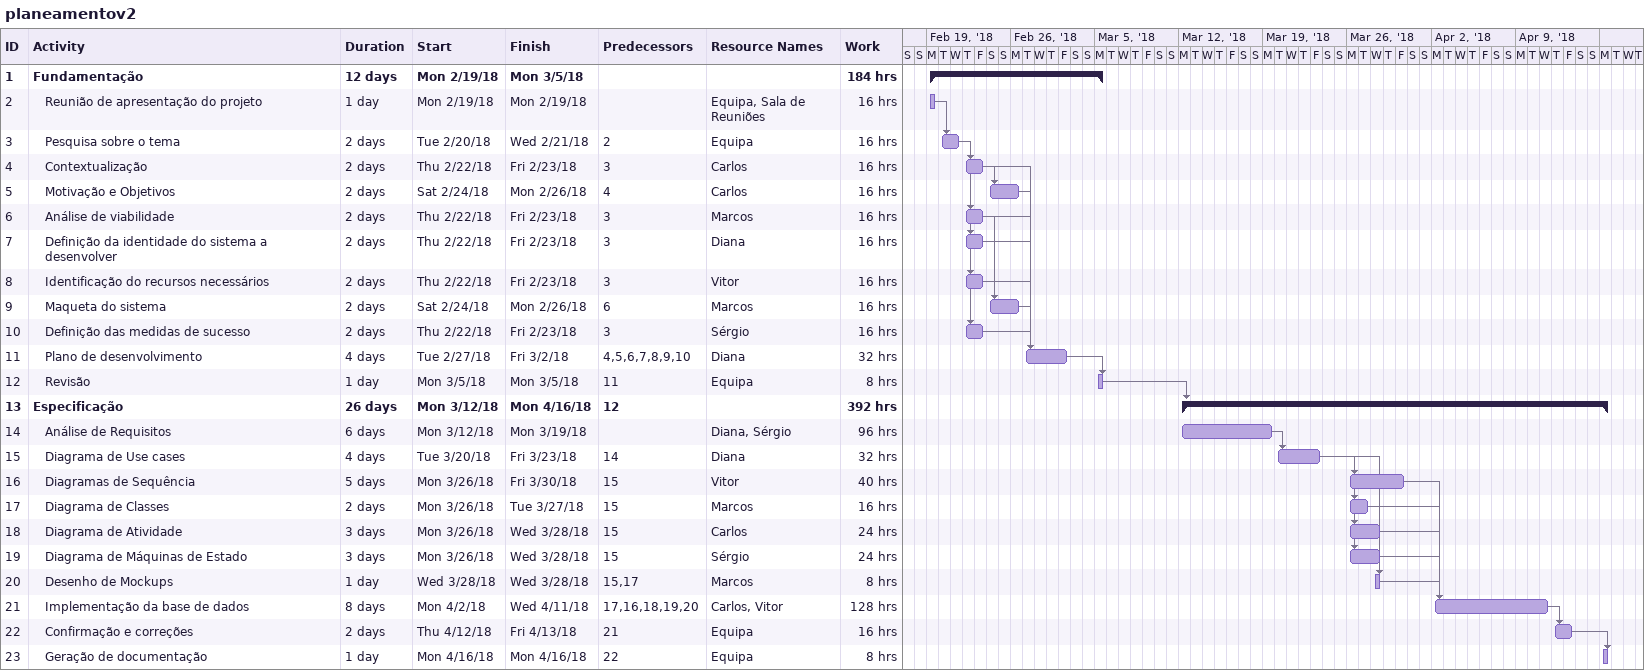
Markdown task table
planeamentov2

| ID | Level | Task | Duration | Start | Finish | Predecessors | Resources | Work (h) |
|---|---|---|---|---|---|---|---|---|
| 1 | 1 | **Fundamentação** | 12d | 2018-02-19 | 2018-03-05 |  |  | 184 |
| 2 | 2 | Reunião de apresentação do projeto | 1d | 2018-02-19 | 2018-02-19 |  | Equipa, Sala de Reuniões | 16 |
| 3 | 2 | Pesquisa sobre o tema | 2d | 2018-02-20 | 2018-02-21 | 2 | Equipa | 16 |
| 4 | 2 | Contextualização | 2d | 2018-02-22 | 2018-02-23 | 3 | Carlos | 16 |
| 5 | 2 | Motivação e Objetivos | 2d | 2018-02-24 | 2018-02-26 | 4 | Carlos | 16 |
| 6 | 2 | Análise de viabilidade | 2d | 2018-02-22 | 2018-02-23 | 3 | Marcos | 16 |
| 7 | 2 | Definição da identidade do sistema a desenvolver | 2d | 2018-02-22 | 2018-02-23 | 3 | Diana | 16 |
| 8 | 2 | Identificação do recursos necessários | 2d | 2018-02-22 | 2018-02-23 | 3 | Vitor | 16 |
| 9 | 2 | Maqueta do sistema | 2d | 2018-02-24 | 2018-02-26 | 6 | Marcos | 16 |
| 10 | 2 | Definição das medidas de sucesso | 2d | 2018-02-22 | 2018-02-23 | 3 | Sérgio | 16 |
| 11 | 2 | Plano de desenvolvimento | 4d | 2018-02-27 | 2018-03-02 | 4, 5, 6, 7, 8, 9, 10 | Diana | 32 |
| 12 | 2 | Revisão | 1d | 2018-03-05 | 2018-03-05 | 11 | Equipa | 8 |
| 13 | 1 | **Especificação** | 26d | 2018-03-12 | 2018-04-16 | 12 |  | 392 |
| 14 | 2 | Análise de Requisitos | 6d | 2018-03-12 | 2018-03-19 |  | Diana, Sérgio | 96 |
| 15 | 2 | Diagrama de Use cases | 4d | 2018-03-20 | 2018-03-23 | 14 | Diana | 32 |
| 16 | 2 | Diagramas de Sequência | 5d | 2018-03-26 | 2018-03-30 | 15 | Vitor | 40 |
| 17 | 2 | Diagrama de Classes | 2d | 2018-03-26 | 2018-03-27 | 15 | Marcos | 16 |
| 18 | 2 | Diagrama de Atividade | 3d | 2018-03-26 | 2018-03-28 | 15 | Carlos | 24 |
| 19 | 2 | Diagrama de Máquinas de Estado | 3d | 2018-03-26 | 2018-03-28 | 15 | Sérgio | 24 |
| 20 | 2 | Desenho de Mockups | 1d | 2018-03-28 | 2018-03-28 | 15, 17 | Marcos | 8 |
| 21 | 2 | Implementação da base de dados | 8d | 2018-04-02 | 2018-04-11 | 17, 16, 18, 19, 20 | Carlos, Vitor | 128 |
| 22 | 2 | Confirmação e correções | 2d | 2018-04-12 | 2018-04-13 | 21 | Equipa | 16 |
| 23 | 2 | Geração de documentação | 1d | 2018-04-16 | 2018-04-16 | 22 | Equipa | 8 |
